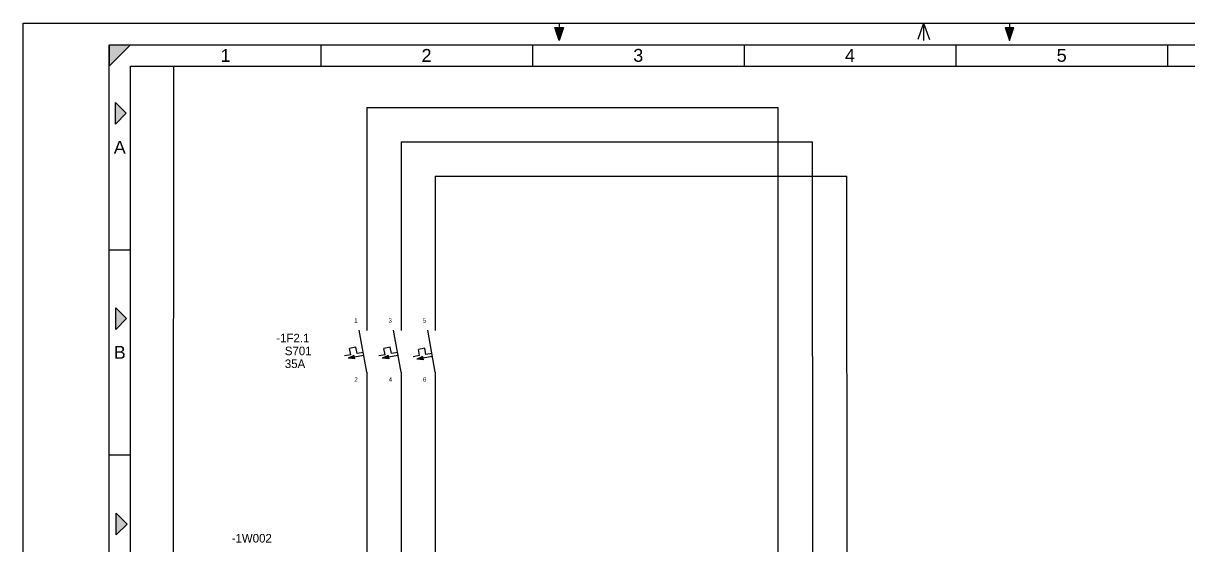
# Model space of a CAD drawing. Header units: millimetres. Extents: x 0 to 420, y 0 to 297.
# Drawn here: x 0 to 271.6, y 175.4 to 297 of the extents above; entities that cross this region are included whole.
import ezdxf

# ---------------------------------------------------------------- set-up
doc = ezdxf.new("R2010")
doc.units = ezdxf.units.MM
for name, color, linetype, true_color in [('Blatt beschnitten', 2, 'Continuous', 0xffff00), ('Einpassen', 1, 'Continuous', 0xff0000), ('Faltung Lochung', 3, 'Continuous', 0x00ff00), ('Hilfe', 1, 'Continuous', 0xff0000), ('Rahmen Doppelt', 3, 'Continuous', 0x00ff00), ('Rahmen Raster', 3, 'Continuous', 0x00ff00), ('Rahmen Raster Text', 3, 'Continuous', 0x00ff00), ('Tabelle', 5, 'Continuous', 0x0000ff), ('Zeichnung', 30, 'Continuous', 0xff7f00)]:
    doc.layers.add(name, color=color, linetype=linetype, true_color=true_color)
doc.styles.add('textstyle100', font='')
doc.styles.add('textstyle101', font='')
doc.styles.add('textstyle102', font='')
doc.styles.add('textstyle105', font='')
doc.styles.add('textstyle121', font='')
doc.styles.add('textstyle18', font='')
doc.styles.add('textstyle20', font='')
doc.styles.add('textstyle22', font='')
doc.styles.add('textstyle24', font='')
doc.styles.add('textstyle31', font='')
doc.styles.add('textstyle33', font='')
doc.styles.add('textstyle39', font='')
doc.styles.add('textstyle84', font='')
doc.styles.add('textstyle90', font='')
doc.styles.add('textstyle94', font='')
doc.styles.add('textstyle95', font='')
doc.styles.add('textstyle99', font='')
doc.styles.get('textstyle100').set_extended_font_data('FreeMono')
doc.styles.get('textstyle101').set_extended_font_data('FreeMono')
doc.styles.get('textstyle102').set_extended_font_data('FreeMono')
doc.styles.get('textstyle105').set_extended_font_data('FreeMono')
doc.styles.get('textstyle121').set_extended_font_data('FreeMono')
doc.styles.get('textstyle18').set_extended_font_data('Liberation Sans')
doc.styles.get('textstyle20').set_extended_font_data('Liberation Sans')
doc.styles.get('textstyle22').set_extended_font_data('Liberation Sans')
doc.styles.get('textstyle24').set_extended_font_data('Liberation Sans')
doc.styles.get('textstyle31').set_extended_font_data('Liberation Sans')
doc.styles.get('textstyle33').set_extended_font_data('Liberation Sans')
doc.styles.get('textstyle39').set_extended_font_data('Liberation Sans')
doc.styles.get('textstyle84').set_extended_font_data('FreeMono')
doc.styles.get('textstyle90').set_extended_font_data('FreeMono')
doc.styles.get('textstyle94').set_extended_font_data('FreeMono')
doc.styles.get('textstyle95').set_extended_font_data('FreeMono')
doc.styles.get('textstyle99').set_extended_font_data('FreeMono')

msp = doc.modelspace()

# ---------------------------------------------------------------- hatches: boundary and pattern name
at = {"layer": 'Einpassen'}
for points in [[(21.47, 273.47), (24, 276), (21.47, 278.53)], [(21.56, 225.56), (24.1, 228.1), (21.56, 230.63)], [(21.66, 177.66), (24.19, 180.2), (21.66, 182.73)]]:
    msp.add_hatch(color=256, dxfattribs=at).paths.add_polyline_path(points)
at = {"layer": 'Faltung Lochung'}
for points in [[(126, 296), (125, 293), (124, 296)], [(229, 296), (230, 293), (231, 296)]]:
    msp.add_hatch(color=256, dxfattribs=at).paths.add_polyline_path(points)
at = {"layer": 'Rahmen Raster Text'}
msp.add_hatch(color=256, dxfattribs=at).paths.add_polyline_path([(20, 292), (20, 287), (25, 292)])
at = {"layer": 'Zeichnung'}
for points in [[(77.1, 219.51), (75.74, 218.88), (77.23, 218.75)], [(85.1, 219.51), (83.74, 218.88), (85.23, 218.75)], [(93.14, 219.29), (91.78, 218.65), (93.27, 218.52)]]:
    msp.add_hatch(color=256, dxfattribs=at).paths.add_polyline_path(points)

# ---------------------------------------------------------------- linework, layer by layer
at = {"layer": 'Blatt beschnitten'}
for p, q in [((0, 297), (420, 297)), ((0, 0), (0, 297))]:
    msp.add_line(p, q, dxfattribs=at)
at = {"layer": 'Einpassen'}
for p, q in [((21.47, 273.47), (21.47, 278.53)), ((24, 276), (21.47, 278.53)), ((21.47, 273.47), (24, 276)), ((21.56, 225.56), (21.56, 230.63)), ((24.1, 228.1), (21.56, 230.63)), ((21.56, 225.56), (24.1, 228.1)), ((21.66, 177.66), (21.66, 182.73)), ((24.19, 180.2), (21.66, 182.73)), ((21.66, 177.66), (24.19, 180.2))]:
    msp.add_line(p, q, dxfattribs=at)
at = {"layer": 'Faltung Lochung'}
for p, q in [((125, 297), (125, 293)), ((125, 297), (125, 296)), ((210, 297), (208.63, 293.24)), ((210, 297), (210, 293)), ((210, 297), (211.37, 293.24)), ((230, 297), (230, 293)), ((230, 297), (230, 296)), ((124, 296), (126, 296)), ((125, 293), (124, 296)), ((126, 296), (125, 293)), ((229, 296), (231, 296)), ((229, 296), (230, 293)), ((230, 293), (231, 296))]:
    msp.add_line(p, q, dxfattribs=at)
at = {"layer": 'Hilfe'}
msp.add_line((25, 287), (35, 287), dxfattribs=at)
at = {"layer": 'Rahmen Doppelt'}
for p, q in [((20, 292), (415, 292)), ((20, 5), (20, 292)), ((25, 287), (410, 287)), ((25, 25.96), (25, 287))]:
    msp.add_line(p, q, dxfattribs=at)
at = {"layer": 'Rahmen Raster'}
for p, q in [((69.38, 292), (69.38, 287)), ((118.75, 292), (118.75, 287)), ((168.12, 292), (168.12, 287)), ((217.5, 292), (217.5, 287)), ((266.88, 292), (266.88, 287)), ((20, 244.17), (25, 244.17)), ((20, 196.33), (25, 196.33))]:
    msp.add_line(p, q, dxfattribs=at)
at = {"layer": 'Rahmen Raster Text'}
for p, q in [((20, 292), (20, 287)), ((20, 292), (25, 292)), ((25, 292), (20, 287))]:
    msp.add_line(p, q, dxfattribs=at)
at = {"layer": 'Tabelle'}
msp.add_line((35, 287), (34.92, 25.96), dxfattribs=at)
at = {"layer": 'Zeichnung'}
for p, q in [((80.1, 277.36), (176.1, 277.36)), ((80.1, 277.36), (80.1, 225.36)), ((176, 100.91), (176.1, 277.36)), ((88.1, 269.36), (184.1, 269.36)), ((88.1, 269.36), (88.1, 225.36)), ((184.17, 96.02), (184.1, 269.36)), ((96.1, 261.36), (192.1, 261.36)), ((96.1, 261.36), (96.1, 225.36)), ((192.17, 90.81), (192.1, 261.36)), ((80.1, 215.6), (78.37, 225.45)), ((88.1, 215.6), (86.37, 225.45)), ((96.1, 215.6), (94.37, 225.45)), ((77.6, 221.43), (76.12, 221.17)), ((76.38, 219.69), (76.12, 221.17)), ((77.86, 219.95), (77.6, 221.43)), ((79.33, 220.21), (77.86, 219.95)), ((85.6, 221.43), (84.12, 221.17)), ((84.38, 219.69), (84.12, 221.17)), ((85.86, 219.95), (85.6, 221.43)), ((87.33, 220.21), (85.86, 219.95)), ((93.64, 221.2), (92.16, 220.94)), ((92.42, 219.47), (92.16, 220.94)), ((93.9, 219.73), (93.64, 221.2)), ((95.37, 219.99), (93.9, 219.73)), ((76.38, 219.69), (74.9, 219.43)), ((77.1, 219.51), (75.74, 218.88)), ((77.23, 218.75), (75.74, 218.88)), ((77.1, 219.51), (77.23, 218.75)), ((79.41, 219.53), (77.17, 219.13)), ((84.38, 219.69), (82.9, 219.43)), ((85.1, 219.51), (83.74, 218.88)), ((85.23, 218.75), (83.74, 218.88)), ((85.1, 219.51), (85.23, 218.75)), ((87.41, 219.53), (85.17, 219.13)), ((92.42, 219.47), (90.94, 219.21)), ((93.14, 219.29), (91.78, 218.65)), ((93.27, 218.52), (91.78, 218.65)), ((93.14, 219.29), (93.27, 218.52)), ((95.45, 219.3), (93.21, 218.9)), ((80.1, 215.6), (80.1, 138.9)), ((88.1, 215.6), (88.1, 138.9)), ((96.1, 215.6), (96.1, 138.9))]:
    msp.add_line(p, q, dxfattribs=at)

# ---------------------------------------------------------------- texts
at = {"layer": 'Rahmen Raster Text', "char_height": 3, "attachment_point": 5}
for s, insert, style in [('1', (47.19, 289.5), 'textstyle22'), ('2', (94.06, 289.5), 'textstyle24'), ('3', (143.44, 289.5), 'textstyle18'), ('4', (192.81, 289.5), 'textstyle20'), ('5', (242.19, 289.5), 'textstyle39'), ('A', (22.5, 268.08), 'textstyle31'), ('B', (22.5, 220.25), 'textstyle33')]:
    msp.add_mtext(s, dxfattribs=dict(at, insert=insert, style=style))
at = {"layer": 'Zeichnung', "attachment_point": 1}
for s, insert, char_height, style in [('\\H1;1', (77.2, 228.18), 2, 'textstyle105'), ('\\H1;3', (85.2, 228.18), 2, 'textstyle121'), ('\\H1;5', (93.2, 228.18), 2, 'textstyle99'), ('\\H2;-1F2.1', (59, 224.58), 4, 'textstyle84'), ('\\H2;S701', (61, 221.58), 4, 'textstyle95'), ('\\H2;35A', (61, 218.58), 4, 'textstyle94'), ('\\H1;2\\P', (77.24, 214.41), 2, 'textstyle102'), ('\\H1;4\\P', (85.24, 214.41), 2, 'textstyle101'), ('\\H1;6\\P', (93.24, 214.41), 2, 'textstyle100'), ('\\H2;-1W002', (48.6, 177.88), 4, 'textstyle90')]:
    msp.add_mtext(s, dxfattribs=dict(at, insert=insert, char_height=char_height, style=style))

doc.saveas('drawing.dxf')
